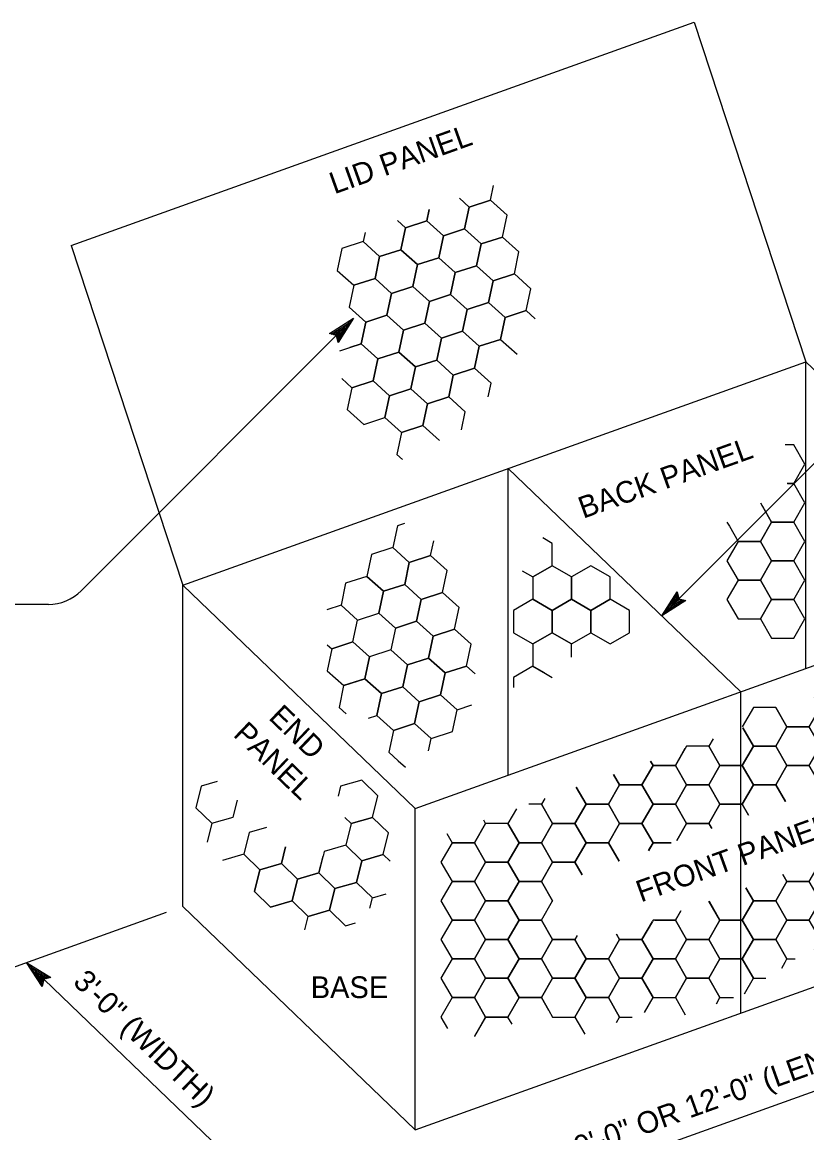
# Model space of a CAD drawing. Extents: x -894 to 866, y -472 to 714.
# Drawn here: x -582.5 to -329.4, y -266.7 to 91.3 of the extents above; entities that cross this region are included whole.
import ezdxf

# ---------------------------------------------------------------- set-up
doc = ezdxf.new("R2010")
doc.units = 0
for name, color, linetype in [('56 Stage 3 Anno', 7, 'Continuous'), ('57 Undefined', 7, 'Continuous'), ('60 Nongeo Data', 7, 'Continuous')]:
    doc.layers.add(name, color=color, linetype=linetype)

msp = doc.modelspace()

# ---------------------------------------------------------------- linework, layer by layer
at = {"layer": '56 Stage 3 Anno'}
for p, q in [((-563.42, -92.01), (-475.59, -4.18)), ((-483.38, -9.12), (-475.59, -4.18)), ((-482.77, -9.27), (-477.06, -5.64)), ((-482.14, -9.4), (-478.52, -7.11)), ((-478.52, -7.11), (-480.86, -10.77)), ((-477.06, -5.66), (-480.68, -11.33)), ((-475.59, -4.18), (-480.55, -11.96)), ((-475.59, -4.18), (-475.59, -4.18)), ((-481.11, -9.7), (-483.38, -9.12)), ((-483.38, -9.12), (-483.38, -9.12)), ((-481.59, -9.59), (-479.99, -8.57)), ((-480.55, -11.96), (-481.11, -9.7)), ((-479.99, -8.57), (-480.99, -10.14)), ((-480.55, -11.96), (-480.55, -11.96)), ((-376.18, -100.08), (-290.79, -14.69)), ((-376.18, -100.08), (-371.23, -92.3)), ((-374.71, -98.6), (-371.1, -92.94)), ((-371.23, -92.3), (-371.23, -92.3)), ((-371.23, -92.3), (-370.67, -94.56)), ((-574.03, -96.4), (-606.88, -96.4)), ((-368.4, -95.14), (-376.18, -100.08)), ((-369, -94.99), (-374.72, -98.62)), ((-373.25, -97.15), (-370.92, -93.49)), ((-369.63, -94.86), (-373.25, -97.15)), ((-371.78, -95.69), (-370.78, -94.12)), ((-370.19, -94.67), (-371.78, -95.69)), ((-370.67, -94.56), (-368.4, -95.14)), ((-368.4, -95.14), (-368.4, -95.14)), ((-376.18, -100.08), (-376.18, -100.08)), ((-589.84, -214.93), (-535.94, -195.62)), ((-506.13, -283.81), (-581.13, -211.81)), ((-576.03, -219.5), (-581.13, -211.81)), ((-581.13, -211.81), (-581.13, -211.81)), ((-581.13, -211.81), (-573.26, -216.61)), ((-575.89, -218.89), (-579.64, -213.25)), ((-579.62, -213.25), (-573.88, -216.75)), ((-575.77, -218.25), (-578.14, -214.68)), ((-578.14, -214.68), (-574.44, -216.94)), ((-575.6, -217.7), (-576.65, -216.12)), ((-576.65, -216.12), (-575.06, -217.09)), ((-575.5, -217.21), (-576.03, -219.5)), ((-573.26, -216.61), (-575.5, -217.21)), ((-573.26, -216.61), (-573.26, -216.61)), ((-430.19, -290.21), (-229.19, -218.21)), ((-576.03, -219.5), (-576.03, -219.5))]:
    msp.add_line(p, q, dxfattribs=at)
msp.add_arc((-574.03, -81.4), 15, 270, 315, dxfattribs=at)
at = {"layer": '60 Nongeo Data'}
for p, q in [((-566.68, 19.26), (-365.68, 91.26)), ((-365.68, 91.26), (-329.68, -18.17)), ((-566.68, 19.26), (-530.68, -90.17)), ((-530.68, -90.17), (-329.68, -18.17)), ((-254.68, -90.17), (-329.68, -18.17)), ((-329.68, -117.04), (-329.68, -18.17)), ((-350.68, -124.56), (-425.68, -52.56)), ((-425.68, -151.43), (-425.68, -52.56)), ((-530.68, -193.74), (-530.68, -90.17)), ((-455.68, -162.17), (-530.68, -90.17)), ((-455.68, -162.17), (-254.68, -90.17)), ((-350.68, -228.13), (-350.68, -124.56)), ((-455.68, -265.74), (-455.68, -162.17)), ((-455.68, -265.74), (-530.68, -193.74)), ((-455.68, -265.74), (-254.68, -193.74))]:
    msp.add_line(p, q, dxfattribs=at)
for points in [[(-438.29, 31.67), (-431.44, 33.89), (-430.44, 38.61)], [(-446.63, 22.4), (-439.79, 24.63), (-438.29, 31.67), (-441.45, 34.51)], [(-441.46, 34.52), (-438.29, 31.67)], [(-434.44, 19.81), (-427.59, 22.03), (-426.09, 29.08), (-431.44, 33.89), (-438.29, 31.67), (-439.79, 24.63), (-434.44, 19.81)], [(-458.83, 25), (-451.98, 27.22), (-451.2, 30.91)], [(-451.2, 30.91), (-451.98, 27.22), (-446.63, 22.4)], [(-467.18, 15.73), (-460.33, 17.95), (-458.83, 24.99), (-461.44, 27.34)], [(-461.44, 27.34), (-458.83, 25)], [(-454.98, 13.14), (-448.13, 15.36), (-446.63, 22.4), (-451.98, 27.22), (-458.83, 25), (-460.33, 17.95), (-454.98, 13.14)], [(-471.9, 23.5), (-472.53, 20.55), (-467.18, 15.73)], [(-442.78, 10.54), (-435.93, 12.77), (-434.44, 19.81), (-439.79, 24.63), (-446.63, 22.4), (-448.13, 15.36), (-442.78, 10.54)], [(-430.58, 7.95), (-423.73, 10.17), (-422.24, 17.22), (-427.59, 22.03), (-434.44, 19.81), (-435.93, 12.77), (-430.58, 7.95)], [(-475.52, 6.46), (-468.67, 8.69), (-467.18, 15.73), (-472.53, 20.55), (-479.37, 18.32), (-480.87, 11.28), (-475.52, 6.46)], [(-463.32, 3.87), (-456.47, 6.09), (-454.98, 13.13), (-460.33, 17.95), (-467.18, 15.73), (-468.67, 8.69), (-463.32, 3.87)], [(-451.12, 1.27), (-444.28, 3.5), (-442.78, 10.54), (-448.13, 15.36), (-454.98, 13.14), (-456.47, 6.09), (-451.12, 1.27)], [(-438.93, -1.32), (-432.08, 0.91), (-430.58, 7.95), (-435.93, 12.77), (-442.78, 10.54), (-444.28, 3.5), (-438.93, -1.32)], [(-471.67, -5.4), (-464.82, -3.18), (-463.32, 3.87), (-468.67, 8.69), (-475.52, 6.46), (-477.02, -0.58), (-471.67, -5.4)], [(-426.73, -3.91), (-419.88, -1.69), (-418.38, 5.36), (-423.73, 10.17), (-430.58, 7.95), (-432.08, 0.91), (-426.73, -3.91)], [(-459.47, -7.99), (-452.62, -5.77), (-451.12, 1.27), (-456.47, 6.09), (-463.32, 3.87), (-464.82, -3.18), (-459.47, -7.99)], [(-447.27, -10.59), (-440.42, -8.36), (-438.93, -1.32), (-444.28, 3.5), (-451.12, 1.27), (-452.62, -5.77), (-447.27, -10.59)], [(-435.07, -13.18), (-428.23, -10.95), (-426.73, -3.91), (-432.08, 0.91), (-438.93, -1.32), (-440.42, -8.36), (-435.07, -13.18)], [(-476.83, -13.63), (-473.16, -12.44), (-471.67, -5.4), (-475.97, -1.52)], [(-467.81, -17.26), (-460.97, -15.04), (-459.47, -7.99), (-464.82, -3.18), (-471.67, -5.4), (-473.16, -12.44), (-467.81, -17.26)], [(-416.97, -4.31), (-419.88, -1.69), (-426.73, -3.91), (-428.23, -10.95), (-422.87, -15.77)], [(-455.62, -19.85), (-448.77, -17.63), (-447.27, -10.59), (-452.62, -5.77), (-459.47, -7.99), (-460.97, -15.04), (-455.62, -19.85)], [(-443.42, -22.45), (-436.57, -20.22), (-435.07, -13.18), (-440.42, -8.36), (-447.27, -10.59), (-448.77, -17.63), (-443.42, -22.45)], [(-480.01, -14.67), (-476.83, -13.63)], [(-476.16, -26.53), (-469.31, -24.3), (-467.81, -17.26), (-473.16, -12.44), (-476.83, -13.63)], [(-425.8, -13.13), (-428.23, -10.95), (-435.07, -13.18), (-436.57, -20.22), (-431.22, -25.04)], [(-463.96, -29.12), (-457.11, -26.9), (-455.62, -19.85), (-460.97, -15.04), (-467.81, -17.26), (-469.31, -24.3), (-463.96, -29.12)], [(-451.76, -31.71), (-444.91, -29.49), (-443.42, -22.45), (-448.77, -17.63), (-455.62, -19.85), (-457.11, -26.9), (-451.76, -31.71)], [(-432.16, -29.45), (-431.22, -25.04), (-436.57, -20.22), (-443.42, -22.45), (-444.91, -29.49), (-439.56, -34.31)], [(-479.41, -23.6), (-476.16, -26.53)], [(-472.3, -38.39), (-465.46, -36.16), (-463.96, -29.12), (-469.31, -24.3), (-476.16, -26.53), (-477.65, -33.57), (-472.3, -38.39)], [(-460.11, -40.98), (-453.26, -38.76), (-451.76, -31.71), (-457.11, -26.9), (-463.96, -29.12), (-465.46, -36.16), (-460.11, -40.98)], [(-460.11, -40.98), (-453.26, -38.76), (-451.76, -31.71), (-457.11, -26.9), (-463.96, -29.12), (-465.46, -36.16), (-460.11, -40.98)], [(-440.8, -40.13), (-439.56, -34.31), (-444.91, -29.49), (-451.76, -31.71), (-453.26, -38.76), (-447.91, -43.57)], [(-447.91, -43.57), (-453.26, -38.76), (-460.11, -40.98), (-461.6, -48.02), (-459.79, -49.65)], [(-335.66, -57.37), (-333.58, -57.37), (-329.98, -51.14), (-333.58, -44.9), (-336.36, -44.9)], [(-343.71, -64.77), (-340.78, -69.84), (-333.58, -69.84), (-329.98, -63.61), (-333.58, -57.37), (-335.77, -57.37)], [(-343.48, -65.16), (-340.78, -69.84), (-333.58, -69.84), (-329.98, -63.61), (-333.58, -57.37), (-334.77, -57.37)], [(-344.38, -63.61), (-343.48, -65.16)], [(-344.38, -63.61), (-343.75, -64.69)], [(-354.38, -71.22), (-351.58, -76.08), (-344.38, -76.08), (-340.78, -69.84), (-343.71, -64.77)], [(-459.17, -70.29), (-461.46, -71.04), (-462.96, -78.08), (-457.61, -82.9)], [(-355.18, -69.84), (-354.38, -71.22)], [(-344.38, -76.08), (-340.78, -82.31), (-333.58, -82.31), (-329.98, -76.08), (-333.58, -69.84), (-340.78, -69.84), (-344.38, -76.08)], [(-344.38, -76.08), (-340.78, -82.31), (-333.58, -82.31), (-329.98, -76.08), (-333.58, -69.84), (-340.78, -69.84), (-344.38, -76.08)], [(-417.72, -87.53), (-411.48, -83.93), (-411.48, -76.73), (-414.58, -74.94)], [(-465.95, -92.16), (-459.1, -89.94), (-457.61, -82.9), (-462.96, -78.08), (-469.8, -80.3), (-471.3, -87.34), (-465.95, -92.16)], [(-457.61, -82.9), (-450.76, -80.67), (-449.75, -75.94)], [(-355.18, -82.31), (-351.58, -88.55), (-344.38, -88.55), (-340.78, -82.31), (-344.38, -76.08), (-351.58, -76.08), (-355.18, -82.31)], [(-453.75, -94.76), (-446.9, -92.53), (-445.41, -85.49), (-450.76, -80.67), (-457.61, -82.9), (-459.1, -89.94), (-453.75, -94.76)], [(-344.38, -88.55), (-340.78, -94.78), (-333.58, -94.78), (-329.98, -88.55), (-333.58, -82.31), (-340.78, -82.31), (-344.38, -88.55)], [(-421.21, -85.51), (-417.72, -87.53)], [(-411.48, -98.33), (-405.25, -94.73), (-405.25, -87.53), (-411.48, -83.93), (-417.72, -87.53), (-417.72, -94.73), (-411.48, -98.33)], [(-399.01, -98.33), (-392.78, -94.73), (-392.78, -87.53), (-399.01, -83.93), (-405.25, -87.53), (-405.25, -94.73), (-399.01, -98.33)], [(-474.29, -101.43), (-467.45, -99.21), (-465.95, -92.16), (-471.3, -87.35), (-478.15, -89.57), (-479.64, -96.61), (-474.29, -101.43)], [(-355.18, -94.78), (-351.58, -101.02), (-344.38, -101.02), (-340.78, -94.78), (-344.38, -88.55), (-351.58, -88.55), (-355.18, -94.78)], [(-462.1, -104.02), (-455.25, -101.8), (-453.75, -94.76), (-459.1, -89.94), (-465.95, -92.16), (-467.45, -99.21), (-462.1, -104.02)], [(-449.9, -106.62), (-443.05, -104.39), (-441.55, -97.35), (-446.9, -92.53), (-453.75, -94.76), (-455.25, -101.8), (-449.9, -106.62)], [(-482.64, -110.7), (-475.79, -108.47), (-474.29, -101.43), (-479.64, -96.61), (-484.2, -98.09)], [(-417.72, -109.13), (-411.48, -105.53), (-411.48, -98.33), (-417.72, -94.73), (-423.95, -98.33), (-423.95, -105.53), (-417.72, -109.13)], [(-405.25, -109.13), (-399.01, -105.53), (-399.01, -98.33), (-405.25, -94.73), (-411.48, -98.33), (-411.48, -105.53), (-405.25, -109.13)], [(-392.78, -109.13), (-386.54, -105.53), (-386.54, -98.33), (-392.78, -94.73), (-399.01, -98.33), (-399.01, -105.53), (-392.78, -109.13)], [(-344.38, -101.02), (-340.78, -107.25), (-333.58, -107.25), (-329.98, -101.02), (-333.58, -94.78), (-340.78, -94.78), (-344.38, -101.02)], [(-344.38, -101.02), (-340.78, -107.25), (-333.58, -107.25), (-329.98, -101.02), (-333.58, -94.78), (-340.78, -94.78), (-344.38, -101.02)], [(-458.24, -115.88), (-451.39, -113.66), (-449.9, -106.62), (-455.25, -101.8), (-462.1, -104.02), (-463.59, -111.07), (-458.24, -115.88)], [(-446.04, -118.48), (-439.2, -116.25), (-437.7, -109.21), (-443.05, -104.39), (-449.9, -106.62), (-451.4, -113.66), (-446.04, -118.48)], [(-405.25, -113.42), (-405.25, -109.13), (-411.48, -105.53), (-417.72, -109.13), (-417.72, -116.33), (-413.67, -118.66)], [(-478.78, -122.56), (-471.94, -120.33), (-470.44, -113.29), (-475.79, -108.47), (-482.64, -110.7), (-484.14, -117.74), (-478.78, -122.56)], [(-484.08, -109.4), (-482.64, -110.7)], [(-466.59, -125.15), (-459.74, -122.93), (-458.24, -115.88), (-463.59, -111.07), (-470.44, -113.29), (-471.94, -120.33), (-466.59, -125.15)], [(-454.39, -127.74), (-447.54, -125.52), (-446.04, -118.48), (-451.4, -113.66), (-458.24, -115.88), (-459.74, -122.93), (-454.39, -127.74)], [(-436.35, -118.81), (-439.2, -116.25), (-446.04, -118.48), (-447.54, -125.52), (-442.19, -130.34)], [(-413.96, -118.49), (-417.72, -116.33), (-423.95, -119.93), (-423.95, -123.18)], [(-470.72, -133.05), (-468.08, -132.19), (-466.59, -125.15), (-471.94, -120.33), (-478.79, -122.56), (-480.28, -129.6), (-477.98, -131.67)], [(-413.67, -118.66), (-411.48, -119.93)], [(-462.73, -137.01), (-455.89, -134.79), (-454.39, -127.74), (-459.74, -122.93), (-466.59, -125.15), (-468.08, -132.19), (-462.73, -137.01)], [(-450.54, -139.6), (-443.69, -137.38), (-442.19, -130.34), (-447.54, -125.52), (-454.39, -127.74), (-455.89, -134.79), (-450.54, -139.6)], [(-442.19, -130.34), (-437.47, -128.8)], [(-339.4, -129.61), (-335.8, -135.84), (-328.6, -135.84), (-325, -129.61), (-326.9, -126.32)], [(-350.02, -136.15), (-346.6, -142.08), (-339.4, -142.08), (-335.8, -135.84), (-339.4, -129.61), (-346.6, -129.61), (-350.2, -135.84)], [(-451.39, -143.62), (-450.54, -139.6), (-455.89, -134.79), (-462.73, -137.01), (-464.23, -144.05), (-461.19, -146.79)], [(-339.4, -142.08), (-335.8, -148.31), (-328.6, -148.31), (-325, -142.08), (-328.6, -135.84), (-335.8, -135.84), (-339.4, -142.08)], [(-361, -142.08), (-357.4, -148.31), (-350.2, -148.31), (-346.6, -142.08), (-350.02, -136.15)], [(-379.83, -146.87), (-379, -148.31), (-371.8, -148.31), (-368.58, -142.74)], [(-368.2, -142.08), (-371.8, -148.31)], [(-371.8, -148.31), (-368.2, -154.55), (-361, -154.55), (-357.4, -148.31), (-361, -142.08), (-368.2, -142.08)], [(-359.6, -139.66), (-361, -142.08)], [(-350.2, -148.31), (-346.6, -154.55), (-339.4, -154.55), (-335.8, -148.31), (-339.4, -142.08), (-346.6, -142.08), (-350.2, -148.31)], [(-461.19, -146.79), (-458.88, -148.87)], [(-391.75, -151.16), (-389.8, -154.55), (-382.6, -154.55), (-379, -148.31), (-379.79, -146.94)], [(-382.6, -154.55), (-379, -160.78), (-371.8, -160.78), (-368.2, -154.55), (-371.8, -148.31), (-379, -148.31), (-382.6, -154.55)], [(-361, -154.55), (-357.4, -160.78), (-350.2, -160.78), (-346.6, -154.55), (-350.2, -148.31), (-357.4, -148.31), (-361, -154.55)], [(-325.99, -156.27), (-325, -154.55), (-328.6, -148.31), (-335.8, -148.31), (-339.4, -154.55)], [(-519.57, -153.44), (-524.78, -154.93)], [(-478.43, -165.01), (-476.38, -167), (-469.46, -165.01), (-467.71, -158.03), (-472.89, -153.02), (-479.81, -155.01)], [(-403.78, -155.27), (-400.6, -160.78), (-393.4, -160.78), (-389.8, -154.55), (-391.75, -151.16)], [(-524.78, -154.93), (-526.52, -161.91), (-521.34, -166.92), (-514.42, -164.93), (-513.07, -159.53)], [(-479.81, -155.01), (-480.6, -158.16)], [(-415, -160.78), (-411.4, -167.02), (-404.2, -167.02), (-400.6, -160.78), (-403.78, -155.27)], [(-393.4, -160.78), (-389.8, -167.02), (-382.6, -167.02), (-379, -160.78), (-382.6, -154.55), (-389.8, -154.55), (-393.4, -160.78)], [(-371.8, -160.78), (-368.2, -167.02), (-361, -167.02), (-357.4, -160.78), (-361, -154.55), (-368.2, -154.55), (-371.8, -160.78)], [(-336.27, -159.96), (-339.4, -154.55), (-346.6, -154.55), (-350.2, -160.78)], [(-336.25, -160), (-339.4, -154.55), (-346.6, -154.55), (-350.2, -160.78)], [(-339.4, -154.55), (-336.27, -159.96)], [(-425.8, -167.02), (-422.2, -173.25), (-415, -173.25), (-411.4, -167.02), (-415, -160.78), (-419.07, -160.78)], [(-413.92, -158.92), (-415, -160.78)], [(-404.2, -167.02), (-400.6, -173.25), (-393.4, -173.25), (-389.8, -167.02), (-393.4, -160.78), (-400.6, -160.78), (-404.2, -167.02)], [(-371.32, -172.43), (-368.2, -167.02), (-371.8, -160.78), (-379, -160.78), (-382.6, -167.02)], [(-348.18, -164.27), (-350.2, -160.78), (-357.4, -160.78), (-361, -167.02)], [(-350.2, -160.78), (-348.18, -164.27)], [(-350.2, -160.78), (-348.18, -164.27)], [(-423.06, -162.28), (-425.8, -167.02)], [(-521.34, -166.92), (-522.85, -172.96)], [(-476.38, -167), (-478.12, -173.98), (-472.94, -178.98), (-466.02, -177), (-464.28, -170.01), (-469.46, -165.01), (-476.38, -167)], [(-445.52, -170.27), (-443.8, -173.25), (-436.6, -173.25), (-433, -167.02), (-433.6, -165.97)], [(-436.6, -173.25), (-433, -179.49), (-425.8, -179.49), (-422.2, -173.25), (-425.8, -167.02), (-433, -167.02), (-436.6, -173.25)], [(-415, -173.25), (-411.4, -179.49), (-404.2, -179.49), (-400.6, -173.25), (-404.2, -167.02), (-411.4, -167.02), (-415, -173.25)], [(-380.44, -175.75), (-379, -173.25), (-382.6, -167.02), (-389.8, -167.02), (-393.4, -173.25)], [(-382.6, -167.02), (-379, -173.25), (-373.1, -173.25)], [(-360.11, -168.54), (-361, -167.02), (-368.2, -167.02), (-371.32, -172.43)], [(-361, -167.02), (-360.08, -168.6)], [(-509.24, -169.93), (-510.98, -176.92), (-505.8, -181.92), (-498.88, -179.94), (-497.53, -174.49)], [(-503.65, -168.33), (-509.24, -169.93)], [(-497.53, -174.49), (-498.88, -179.94), (-493.7, -184.94), (-486.78, -182.95), (-485.44, -177.56)], [(-485.45, -177.63), (-486.78, -182.95), (-481.6, -187.95), (-474.68, -185.97), (-472.94, -178.98), (-478.12, -173.98), (-485.04, -175.97)], [(-447.4, -179.49), (-443.8, -185.72), (-436.6, -185.72), (-433, -179.49), (-436.6, -173.25), (-443.8, -173.25), (-447.4, -179.49)], [(-425.8, -179.49), (-422.2, -185.72), (-415, -185.72), (-411.4, -179.49), (-415, -173.25), (-422.2, -173.25), (-425.8, -179.49)], [(-389.97, -179.18), (-393.4, -173.25), (-400.6, -173.25), (-404.2, -179.49)], [(-393.4, -173.25), (-389.97, -179.18)], [(-373.1, -173.25), (-379, -173.25), (-380.47, -175.81)], [(-507.63, -188.93), (-507.54, -188.91), (-505.8, -181.92), (-510.98, -176.92), (-517.9, -178.9)], [(-485.04, -175.97), (-485.44, -177.56)], [(-463.81, -179.13), (-466.02, -177), (-472.94, -178.98)], [(-505.8, -181.92), (-507.54, -188.91), (-502.37, -193.91), (-495.44, -191.92), (-493.7, -184.94), (-498.88, -179.94), (-505.8, -181.92)], [(-472.94, -178.98), (-474.68, -185.97), (-469.5, -190.97), (-465.03, -189.69)], [(-436.6, -185.72), (-433, -191.96), (-425.8, -191.96), (-422.2, -185.72), (-425.8, -179.49), (-433, -179.49), (-436.6, -185.72)], [(-401.86, -183.54), (-404.2, -179.49), (-411.4, -179.49), (-415, -185.72)], [(-404.2, -179.49), (-401.86, -183.54)], [(-337.12, -183.43), (-335.8, -185.72), (-328.6, -185.72), (-325, -179.49), (-325.22, -179.11)], [(-493.7, -184.94), (-495.44, -191.92), (-490.27, -196.92), (-483.34, -194.94), (-481.6, -187.95), (-486.78, -182.95), (-493.7, -184.94)], [(-470.32, -194.26), (-469.5, -190.97), (-474.68, -185.97), (-481.6, -187.95)], [(-447.4, -191.96), (-443.8, -198.19), (-436.6, -198.19), (-433, -191.96), (-436.6, -185.72), (-443.8, -185.72), (-447.4, -191.96)], [(-425.8, -191.96), (-422.2, -198.19), (-415, -198.19), (-411.4, -191.96), (-415, -185.72), (-422.2, -185.72), (-425.8, -191.96)], [(-415, -185.72), (-411.4, -191.96), (-411.35, -191.96)], [(-349.01, -187.78), (-346.6, -191.96), (-339.4, -191.96), (-335.8, -185.72), (-337.12, -183.43)], [(-339.4, -191.96), (-335.8, -198.19), (-328.6, -198.19), (-325, -191.96), (-328.6, -185.72), (-335.8, -185.72), (-339.4, -191.96)], [(-481.6, -187.95), (-483.34, -194.94), (-478.16, -199.94), (-475.01, -199.04)], [(-360.94, -192.05), (-357.4, -198.19), (-350.2, -198.19), (-346.6, -191.96), (-349.02, -187.76)], [(-491.34, -201.25), (-490.27, -196.93), (-495.44, -191.92), (-502.37, -193.91)], [(-436.6, -198.19), (-433, -204.43), (-425.8, -204.43), (-422.2, -198.19), (-425.8, -191.96), (-433, -191.96), (-436.6, -198.19)], [(-371.8, -198.19), (-368.2, -204.43), (-361, -204.43), (-357.4, -198.19), (-360.97, -192)], [(-350.2, -198.19), (-346.6, -204.43), (-339.4, -204.43), (-335.8, -198.19), (-339.4, -191.96), (-346.6, -191.96), (-350.2, -198.19)], [(-478.27, -199.84), (-483.34, -194.94), (-490.27, -196.93)], [(-378.4, -198.19), (-371.8, -198.19), (-370.13, -195.31)], [(-370.06, -195.19), (-371.8, -198.19)], [(-447.4, -204.43), (-443.8, -210.66), (-436.6, -210.66), (-433, -204.43), (-436.6, -198.19), (-443.8, -198.19), (-447.4, -204.43)], [(-425.8, -204.43), (-422.2, -210.66), (-415, -210.66), (-411.4, -204.43), (-415, -198.19), (-422.2, -198.19), (-425.8, -204.43)], [(-415, -198.19), (-411.4, -204.43), (-404.2, -204.43), (-404.17, -204.39)], [(-390.8, -202.68), (-389.8, -204.43), (-382.6, -204.43), (-379.2, -198.54)], [(-382.6, -204.43), (-379, -210.66), (-371.8, -210.66), (-368.2, -204.43), (-371.8, -198.19), (-378.4, -198.19)], [(-379.2, -198.55), (-382.6, -204.43)], [(-378.4, -198.19), (-379, -198.19), (-379.17, -198.5)], [(-361, -204.43), (-357.4, -210.66), (-350.2, -210.66), (-346.6, -204.43), (-350.2, -198.19), (-357.4, -198.19), (-361, -204.43)], [(-326.87, -207.68), (-325, -204.43), (-328.6, -198.19), (-335.8, -198.19), (-339.4, -204.43)], [(-403.42, -203.09), (-404.2, -204.43)], [(-402.66, -207.08), (-400.6, -210.66), (-393.4, -210.66), (-389.8, -204.43), (-390.8, -202.68)], [(-436.6, -210.66), (-433, -216.9), (-425.8, -216.9), (-422.2, -210.66), (-425.8, -204.43), (-433, -204.43), (-436.6, -210.66)], [(-415, -210.66), (-411.4, -216.9), (-404.2, -216.9), (-400.6, -210.66), (-404.2, -204.43), (-411.4, -204.43), (-415, -210.66)], [(-404.2, -204.43), (-402.66, -207.08)], [(-393.4, -210.66), (-389.8, -216.9), (-382.6, -216.9), (-379, -210.66), (-382.6, -204.43), (-389.8, -204.43), (-393.4, -210.66)], [(-371.8, -210.66), (-368.2, -216.9), (-361, -216.9), (-357.4, -210.66), (-361, -204.43), (-368.2, -204.43), (-371.8, -210.66)], [(-336.37, -211.66), (-335.8, -210.66), (-339.4, -204.43), (-346.6, -204.43), (-350.2, -210.66)], [(-339.4, -204.43), (-335.8, -210.66), (-334.41, -210.66)], [(-447.4, -216.9), (-443.8, -223.13), (-436.6, -223.13), (-433, -216.9), (-436.6, -210.66), (-443.8, -210.66), (-447.4, -216.9)], [(-425.8, -216.9), (-422.2, -223.13), (-415, -223.13), (-411.4, -216.9), (-415, -210.66), (-422.2, -210.66), (-425.8, -216.9)], [(-404.2, -216.9), (-400.6, -223.13), (-393.4, -223.13), (-389.8, -216.9), (-393.4, -210.66), (-400.6, -210.66), (-404.2, -216.9)], [(-382.6, -216.9), (-379, -223.13), (-371.8, -223.13), (-368.2, -216.9), (-371.8, -210.66), (-379, -210.66), (-382.6, -216.9)], [(-349.5, -221.93), (-346.6, -216.9), (-350.2, -210.66), (-357.4, -210.66), (-361, -216.9)], [(-350.2, -210.66), (-347.24, -215.78)], [(-334.41, -210.66), (-333.18, -210.66)], [(-337.5, -213.61), (-336.37, -211.66)], [(-436.6, -223.13), (-433, -229.37), (-425.8, -229.37), (-422.2, -223.13), (-425.8, -216.9), (-433, -216.9), (-436.6, -223.13)], [(-412.6, -227.28), (-411.4, -229.37), (-404.2, -229.37), (-400.6, -223.13), (-404.2, -216.9), (-411.4, -216.9), (-415, -223.13)], [(-381.73, -227.87), (-379, -223.13), (-382.6, -216.9), (-389.8, -216.9), (-393.4, -223.13)], [(-358.57, -225.17), (-357.4, -223.13), (-361, -216.9), (-368.2, -216.9), (-371.8, -223.13)], [(-361, -216.9), (-357.4, -223.13), (-353.09, -223.13)], [(-347.24, -215.78), (-346.6, -216.9), (-342.59, -216.9)], [(-435.29, -233.34), (-433, -229.37), (-436.6, -223.13), (-443.8, -223.13), (-447.4, -229.37)], [(-412.6, -227.28), (-415, -223.13), (-422.2, -223.13), (-425.8, -229.37)], [(-415, -223.13), (-412.6, -227.28)], [(-390.83, -231.16), (-389.8, -229.37), (-393.4, -223.13), (-400.6, -223.13), (-404.2, -229.37)], [(-393.4, -223.13), (-389.8, -229.37), (-385.77, -229.37)], [(-371.8, -223.13), (-368.6, -228.66)], [(-447.4, -229.37), (-445.28, -233.03)], [(-424.45, -231.71), (-425.8, -229.37), (-433, -229.37), (-436.56, -235.55)], [(-404.2, -229.37), (-401.03, -234.85)], [(-436.56, -235.55), (-436.6, -235.6)]]:
    msp.add_lwpolyline(points, dxfattribs=at)

# ---------------------------------------------------------------- texts
at = {"layer": '57 Undefined'}
for s, rotation, p in [('LID PANEL', 19.708, (-481.79, 35.77)), ('BACK PANEL', 19.708, (-401.52, -68.8)), ('END', 316.1691, (-503.29, -133.15)), ('PANEL', 316.1691, (-514.7, -138.62)), ('FRONT PANEL', 19.708, (-382.9, -192.47)), ('3\'-0" (WIDTH)', 316.1691, (-566.41, -218.5)), ('6\'-0", 9\'-0" OR 12\'-0" (LENGTH)', 19.708, (-425.31, -282.89))]:
    msp.add_text(s, height=7, rotation=rotation, dxfattribs=at).set_placement(p)
msp.add_text('BASE', height=7, dxfattribs=at).set_placement((-489.4, -223.27))

doc.saveas('drawing.dxf')
